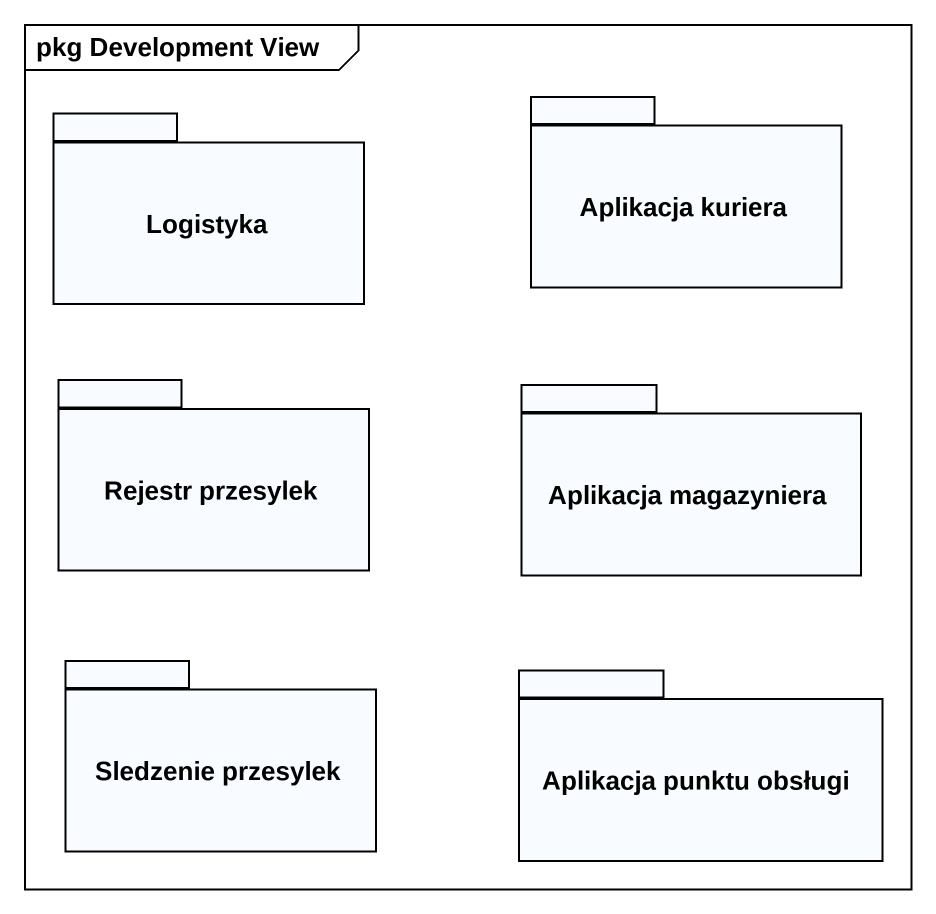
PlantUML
@startuml
mainframe pkg Development View
package Logistyka {
}
package "Aplikacja kuriera" as Aplikacja_kuriera {
}
package "Rejestr przesylek" as Rejestr_przesylek {
}
package "Aplikacja magazyniera" as Aplikacja_magazyniera {
}
package "Sledzenie przesylek" as Sledzenie_przesylek {
}
package "Aplikacja punktu obsługi" as Aplikacja_punktu_obsługi {
}
@enduml
